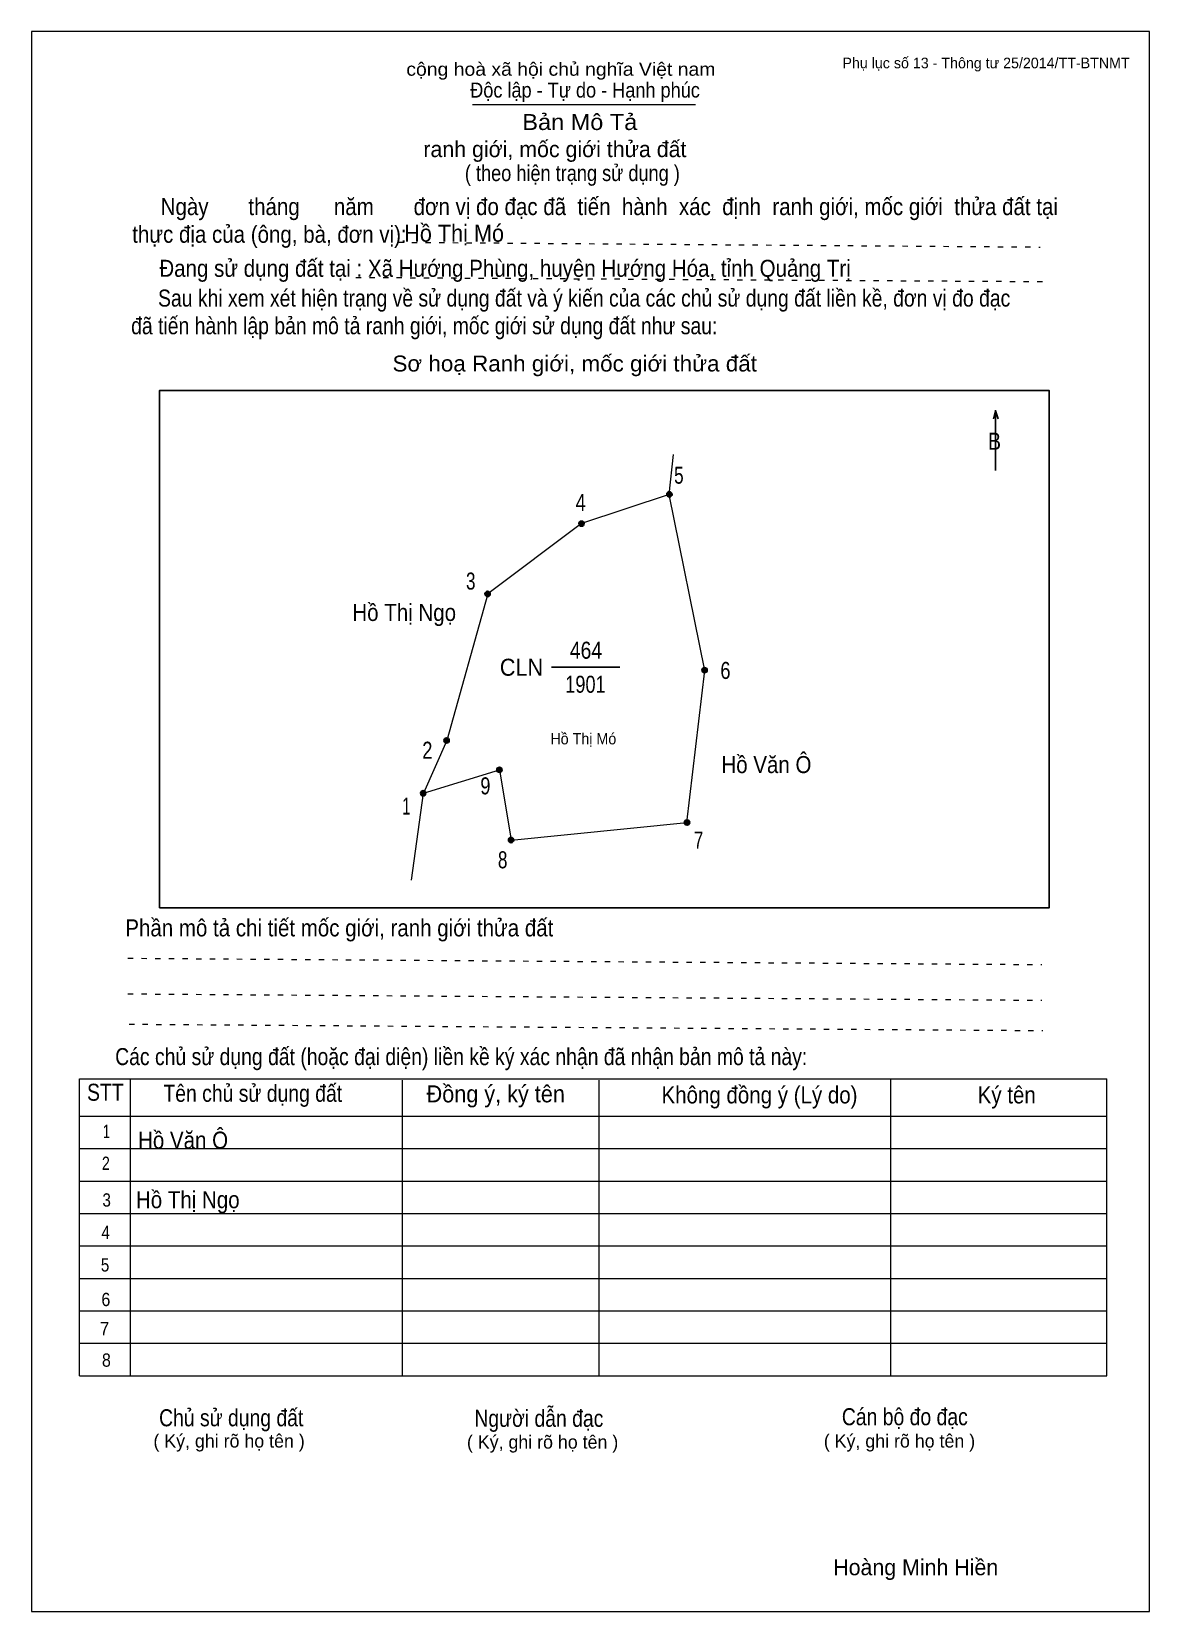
# Model space of a CAD drawing. Header units: centimetres. Extents: x 0 to 21, y 0 to 29.7.
import ezdxf
from ezdxf.enums import TextEntityAlignment as Align

# ---------------------------------------------------------------- set-up
doc = ezdxf.new("R2010")
doc.units = ezdxf.units.CM
doc.header["$LTSCALE"] = 0.13
doc.linetypes.add('DOTTED', pattern=[1.5, 0.3, -1.2])
for name, color, linetype, lineweight in [('1', 7, 'Continuous', 13), ('32', 7, 'Continuous', 25), ('33', 7, 'Continuous', 25), ('61', 7, 'Continuous', 13), ('62', 7, 'Continuous', 13)]:
    doc.layers.add(name, color=color, linetype=linetype, lineweight=lineweight)
for name, color, linetype in [('34', 7, 'Continuous'), ('45', 7, 'Continuous'), ('63', 7, 'Continuous')]:
    doc.layers.add(name, color=color, linetype=linetype)

msp = doc.modelspace()

# ---------------------------------------------------------------- hatches: boundary and pattern name
at = {"layer": '32'}
for points in [[(12.0331, 21, 1), (11.9331, 21, 1)], [(10.3805, 20.4492, 1), (10.2805, 20.4492, 1)], [(8.6178, 19.1271, 1), (8.5178, 19.1271, 1)], [(12.6941, 17.6949, 1), (12.5941, 17.6949, 1)], [(7.8466, 16.3729, 1), (7.7466, 16.3729, 1)], [(8.8381, 15.822, 1), (8.7381, 15.822, 1)], [(7.4059, 15.3814, 1), (7.3059, 15.3814, 1)], [(12.3636, 14.8305, 1), (12.2636, 14.8305, 1)], [(9.0585, 14.5, 1), (8.9585, 14.5, 1)]]:
    msp.add_hatch(color=256, dxfattribs=at).paths.add_polyline_path(points)

# ---------------------------------------------------------------- linework, layer by layer
at = {"layer": '1'}
msp.add_lwpolyline([(21, 0), (21, 29.7), (0, 29.7), (0, 0)], close=True, dxfattribs=at)
at = {"layer": '32'}
for centre in [(11.9831, 21), (10.3305, 20.4492), (8.5678, 19.1271), (12.6441, 17.6949), (7.7966, 16.3729), (8.7881, 15.822), (7.3559, 15.3814), (12.3136, 14.8305), (9.0085, 14.5)]:
    msp.add_circle(centre, 0.05, dxfattribs=at)
at = {"layer": '33'}
msp.add_line((9.77, 17.75), (11.05, 17.75), dxfattribs=at)
at = {"layer": '61'}
msp.add_line((7.14, 13.75), (7.36, 15.38), dxfattribs=at)
for points in [[(7.36, 15.38), (8.79, 15.82), (9.01, 14.5), (12.31, 14.83), (12.65, 17.69), (11.98, 21), (12.06, 21.75)], [(11.98, 21), (10.33, 20.45), (8.57, 19.13), (7.8, 16.37), (7.36, 15.38)]]:
    msp.add_lwpolyline(points, dxfattribs=at)
at = {"layer": '62'}
for p, q in [((8.28, 28.33), (12.47, 28.33)), ((0.9, 10.01), (20.2, 10.01)), ((0.9, 4.43), (0.9, 10.01)), ((1.86, 4.43), (1.86, 10.01)), ((6.97, 4.43), (6.97, 9.99)), ((10.66, 4.43), (10.66, 9.99)), ((16.14, 4.43), (16.14, 10.01)), ((20.2, 4.43), (20.2, 10.01)), ((0.9, 9.31), (20.2, 9.31)), ((0.9, 8.7), (20.2, 8.7)), ((0.9, 8.09), (20.2, 8.09)), ((0.9, 7.48), (20.2, 7.48)), ((0.9, 6.87), (20.2, 6.87)), ((0.9, 6.26), (20.2, 6.26)), ((0.9, 5.65), (20.2, 5.65)), ((0.9, 5.04), (20.2, 5.04)), ((0.9, 4.43), (20.2, 4.43))]:
    msp.add_line(p, q, dxfattribs=at)
at = {"layer": '62', "linetype": 'DOTTED'}
for p, q in [((6.89, 25.74), (18.95, 25.65)), ((6.09, 25.08), (19.04, 25)), ((1.81, 12.28), (18.98, 12.16)), ((1.81, 11.61), (18.98, 11.49)), ((1.83, 11.04), (19, 10.92))]:
    msp.add_line(p, q, dxfattribs=at)
at = {"layer": '62', "lineweight": 25}
for p, q in [((18.11, 22.58), (18.11, 21.45)), ((18.11, 22.57), (18.07, 22.42)), ((18.11, 22.57), (18.16, 22.42))]:
    msp.add_line(p, q, dxfattribs=at)
msp.add_lwpolyline([(2.4, 13.23), (19.12, 13.23), (19.12, 22.95), (2.4, 22.95)], close=True, dxfattribs=at)

# ---------------------------------------------------------------- texts
at = {"layer": '32'}
for s, width, p in [('5', 0.75, (12.16, 21.2)), ('4', 0.8, (10.315, 20.69)), ('3', 0.75, (8.25, 19.21)), ('6', 0.8, (13.035, 17.53)), ('2', 0.8, (7.435, 16.03)), ('9', 0.8, (8.525, 15.36)), ('1', 0.65, (7.04, 14.98)), ('7', 0.75, (12.53, 14.34)), ('8', 0.75, (8.85, 13.97))]:
    msp.add_text(s, height=0.32, dxfattribs=dict(at, width=width)).set_placement(p, align=Align.CENTER)
at = {"layer": '33'}
for s, width, p in [('Hồ Thị Ngọ', 0.9, (7, 18.62)), ('464', 0.85, (10.415, 17.91)), ('1901', 0.8, (10.405, 17.27)), ('Hồ Văn Ô', 0.9, (13.805, 15.76))]:
    msp.add_text(s, height=0.32, dxfattribs=dict(at, width=width)).set_placement(p, align=Align.CENTER)
at = {"layer": '33', "width": 0.95}
msp.add_text('CLN', height=0.32, dxfattribs=at).set_placement((9.61, 17.59), align=Align.RIGHT)
at = {"layer": '34'}
for s, width, p in [('Hồ Thị Mó', 0.95, (7, 25.75)), ('Hồ Văn Ô', 0.9, (2, 8.7)), ('Hồ Thị Ngọ', 0.9, (1.96, 7.58))]:
    msp.add_text(s, height=0.32, dxfattribs=dict(at, width=width)).set_placement(p)
at = {"layer": '45', "width": 0.95}
msp.add_text('Hồ Thị Mó', height=0.2114, dxfattribs=at).set_placement((10.365, 16.3), align=Align.CENTER)
at = {"layer": '62'}
for s, height, width, p in [('cộng hoà xã hội chủ nghĩa Việt nam', 0.2474, 1.1, (7.04, 28.87)), ('Độc lập - Tự do - Hạnh phúc', 0.2828, 0.9, (8.24, 28.46)), ('Bản Mô Tả', 0.3, 1.1, (9.22, 27.85)), ('( theo hiện trạng sử dụng )', 0.3, 0.85, (8.14, 26.89)), ('     Ngày       tháng      năm       đơn vị đo đạc đã  tiến  hành  xác  định  ranh giới, mốc giới  thửa đất tại ', 0.32, 0.9, (1.89, 26.25)), ('thực địa của (ông, bà, đơn vị): ', 0.32, 0.9, (1.89, 25.73)), ('Đang sử dụng đất tại : Xã Hướng Phùng, huyện Hướng Hóa, tỉnh Quảng Trị', 0.32, 0.9, (2.4, 25.09)), ('     Sau khi xem xét hiện trạng về sử dụng đất và ý kiến của các chủ sử dụng đất liền kề, đơn vị đo đạc ', 0.32, 0.85, (1.87, 24.53)), ('đã tiến hành lập bản mô tả ranh giới, mốc giới sử dụng đất như sau:', 0.32, 0.85, (1.87, 24.01)), ('Sơ hoạ Ranh giới, mốc giới thửa đất', 0.3, 1.05, (6.78, 23.31)), ('B', 0.32, 0.85, (17.97, 21.84)), ('Phần mô tả chi tiết mốc giới, ranh giới thửa đất ', 0.32, 0.9, (1.76, 12.69)), ('Các chủ sử dụng đất (hoặc đại diện) liền kề ký xác nhận đã nhận bản mô tả này:', 0.32, 0.85, (1.57, 10.27))]:
    msp.add_text(s, height=height, dxfattribs=dict(at, width=width)).set_placement(p)
msp.add_text('ranh giới, mốc giới thửa đất', height=0.3, dxfattribs=at).set_placement((7.36, 27.34))
for s, height, width, p in [('STT', 0.32, 0.85, (1.385, 9.6)), ('Tên chủ sử dụng đất', 0.32, 0.85, (4.155, 9.58)), ('Đồng ý, ký tên', 0.32, 0.95, (8.72, 9.57)), ('Không đồng ý (Lý do)', 0.32, 0.9, (13.675, 9.55)), ('Ký tên', 0.32, 0.9, (18.32, 9.55)), ('1', 0.25, 0.7, (1.405, 8.9)), ('2', 0.25, 0.8, (1.395, 8.3)), ('3', 0.25, 0.85, (1.41, 7.61)), ('4', 0.25, 0.85, (1.39, 7)), ('5', 0.25, 0.85, (1.38, 6.39)), ('6', 0.25, 0.9, (1.395, 5.74)), ('7', 0.25, 0.95, (1.37, 5.19)), ('8', 0.25, 0.9, (1.405, 4.6)), ('Người dẫn đạc', 0.32, 0.85, (9.53, 3.47)), ('Chủ sử dụng đất', 0.32, 0.85, (3.75, 3.48)), ('Cán bộ đo đạc', 0.32, 0.85, (16.405, 3.5))]:
    msp.add_text(s, height=height, dxfattribs=dict(at, width=width)).set_placement(p, align=Align.CENTER)
for p in [(3.71, 3.08), (9.6, 3.06), (16.305, 3.08)]:
    msp.add_text('( Ký, ghi rõ họ tên )', height=0.25, dxfattribs=at).set_placement(p, align=Align.CENTER)
at = {"layer": '63'}
msp.add_text('Phụ lục số 13 - Thông tư 25/2014/TT-BTNMT', height=0.2, dxfattribs=at).set_placement((20.63, 29.01), align=Align.RIGHT)
msp.add_text('Hoàng Minh Hiền', height=0.3, dxfattribs=at).set_placement((16.61, 0.68), align=Align.CENTER)

doc.saveas('drawing.dxf')
